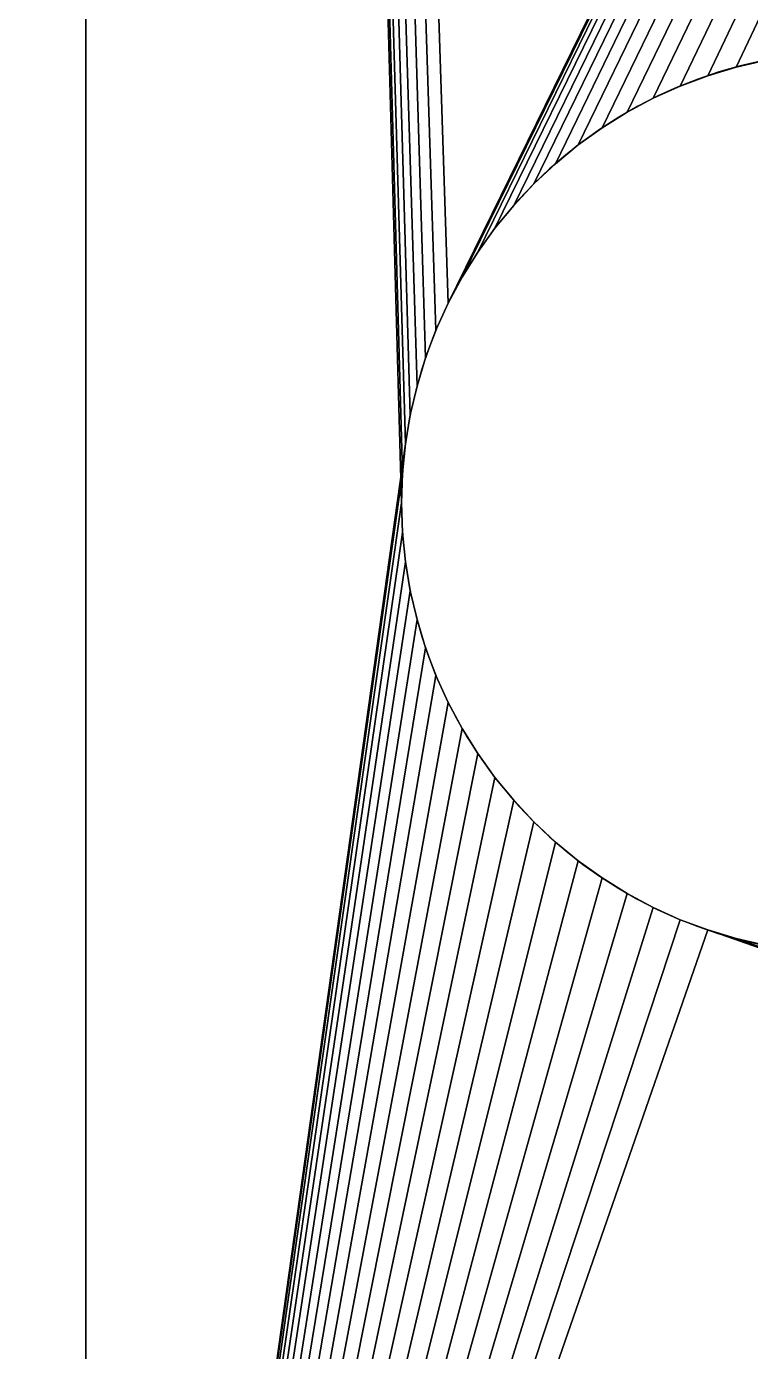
# Model space of a CAD drawing. Extents: x 0 to 614, y 0 to 308.
# Drawn here: x 18.59 to 24.21, y 151.83 to 162.11 of the extents above; entities that cross this region are included whole.
import ezdxf

# ---------------------------------------------------------------- set-up
doc = ezdxf.new("R2010")
doc.units = 0
doc.layers.get('0').update_dxf_attribs({"linetype": 'CONTINUOUS'})

msp = doc.modelspace()

# ---------------------------------------------------------------- linework, layer by layer
for p, q in [((23.875, 161.724), (23.875, 161.724, -3)), ((24.094, 161.791), (24.094, 161.791, -3)), ((23.661, 161.643), (23.661, 161.643, -3)), ((23.452, 161.549), (23.452, 161.549, -3)), ((23.25, 161.441), (23.25, 161.441, -3)), ((23.056, 161.32), (23.056, 161.32, -3)), ((22.869, 161.187), (22.869, 161.187, -3)), ((22.692, 161.041), (22.692, 161.041, -3)), ((22.525, 160.885), (22.525, 160.885, -3)), ((22.369, 160.718), (22.369, 160.718, -3)), ((22.223, 160.541), (22.223, 160.541, -3)), ((22.09, 160.354), (22.09, 160.354, -3)), ((21.969, 160.16), (21.969, 160.16, -3)), ((21.861, 159.958), (21.861, 159.958, -3)), ((21.766, 159.749), (21.766, 159.749, -3)), ((21.686, 159.535), (21.686, 159.535, -3)), ((21.619, 159.316), (21.619, 159.316, -3)), ((21.567, 159.093), (21.567, 159.093, -3)), ((21.53, 158.867), (21.53, 158.867, -3)), ((21.507, 158.639), (21.507, 158.639, -3)), ((21.5, 158.41), (21.5, 158.41, -3)), ((21.507, 158.181), (21.507, 158.181, -3)), ((21.53, 157.953), (21.53, 157.953, -3)), ((21.567, 157.727), (21.567, 157.727, -3)), ((21.619, 157.504), (21.619, 157.504, -3)), ((21.686, 157.285), (21.686, 157.285, -3)), ((21.766, 157.071), (21.766, 157.071, -3)), ((21.861, 156.862), (21.861, 156.862, -3)), ((21.969, 156.66), (21.969, 156.66, -3)), ((22.09, 156.465), (22.09, 156.465, -3)), ((22.223, 156.279), (22.223, 156.279, -3)), ((22.369, 156.102), (22.369, 156.102, -3)), ((22.525, 155.935), (22.525, 155.935, -3)), ((22.692, 155.778), (22.692, 155.778, -3)), ((22.869, 155.633), (22.869, 155.633, -3)), ((23.056, 155.5), (23.056, 155.5, -3)), ((23.25, 155.379), (23.25, 155.379, -3)), ((23.452, 155.271), (23.452, 155.271, -3)), ((23.661, 155.176), (23.661, 155.176, -3)), ((23.875, 155.096), (23.875, 155.096, -3)), ((24.094, 155.029), (24.094, 155.029, -3))]:
    msp.add_line(p, q)
at = {"extrusion": (0, 0, -1)}
for centre in [(-25, 158.41), (-25, 158.41, 3)]:
    msp.add_circle(centre, 3.5, dxfattribs=at)

# ---------------------------------------------------------------- meshes
mesh = msp.add_polyface()
corners = [(0, 308.41, -3), (19.05, 289.36, -3), (0, 0, -3), (63.5, 289.36, -3), (99.771, 286.902, -3), (99.543, 286.88, -3), (99.317, 286.843, -3), (99.094, 286.791, -3), (98.875, 286.724, -3), (98.661, 286.643, -3), (98.452, 286.549, -3), (98.25, 286.441, -3), (98.056, 286.32, -3), (97.869, 286.187, -3), (97.692, 286.041, -3), (97.525, 285.885, -3), (97.369, 285.718, -3), (63.5, 244.91, -3), (97.223, 285.541, -3), (97.09, 285.354, -3), (96.969, 285.16, -3), (96.861, 284.958, -3), (96.766, 284.749, -3), (96.686, 284.535, -3), (96.619, 284.316, -3), (96.567, 284.093, -3), (63.5, 141.193, -3), (63.5, 96.743, -3), (96.53, 283.867, -3), (96.507, 283.639, -3), (96.5, 283.41, -3), (94.343, 215.277, -3), (19.05, 96.743, -3), (19.05, 244.91, -3), (21.861, 159.958, -3), (24.543, 161.88, -3), (24.771, 161.902, -3), (25, 161.91, -3), (25.229, 161.902, -3), (25.457, 161.88, -3), (25.683, 161.843, -3)]
mesh.append_faces([[corners[k] for k in face] for face in [(0, 1, 2), (3, 16, 17), (35, 17, 36), (36, 17, 37), (37, 17, 38), (38, 17, 39), (39, 17, 40)]], dxfattribs={"vtx0": -1, "vtx1": -1})
mesh.append_faces([[corners[k] for k in face] for face in [(17, 25, 26), (27, 30, 31)]], dxfattribs={"vtx0": -1, "vtx1": -1, "vtx2": -1})
mesh.append_faces([[corners[k] for k in face] for face in [(3, 4, 5), (3, 5, 6), (3, 6, 7), (3, 7, 8), (3, 8, 9), (3, 9, 10), (3, 10, 11), (3, 11, 12), (3, 12, 13), (3, 13, 14), (3, 14, 15), (3, 15, 16), (17, 16, 18), (17, 18, 19), (17, 19, 20), (17, 20, 21), (17, 21, 22), (17, 22, 23), (17, 23, 24), (17, 24, 25), (27, 25, 28), (27, 28, 29), (27, 29, 30), (32, 1, 33), (34, 33, 17)]], dxfattribs={"vtx0": -1, "vtx2": -1})
mesh = msp.add_polyface()
corners = [(0, 0), (21.507, 33.181), (0, 308.41), (19.05, 96.743), (22.223, 156.279), (19.05, 141.193), (22.369, 156.102), (22.525, 155.935), (22.692, 155.778), (22.869, 155.633), (23.056, 155.5), (23.25, 155.379), (23.452, 155.271), (23.661, 155.176), (23.875, 155.096), (63.5, 141.193), (24.094, 155.029), (24.317, 154.977), (24.543, 154.94), (24.771, 154.917), (25, 154.91), (22.09, 35.354), (63.5, 96.743), (22.223, 35.541), (22.369, 35.718), (22.525, 35.885), (22.692, 36.041), (22.869, 36.187), (23.056, 36.32), (23.25, 36.441), (23.452, 36.549), (23.661, 36.643), (23.875, 36.724), (24.094, 36.791), (24.317, 36.843), (24.543, 36.88), (24.771, 36.902), (25, 36.91)]
mesh.append_faces([[corners[k] for k in face] for face in [(0, 1, 2), (4, 5, 6), (6, 5, 7), (7, 5, 8), (8, 5, 9), (9, 5, 10), (10, 5, 11), (11, 5, 12), (12, 5, 13), (13, 5, 14), (14, 15, 16), (16, 15, 17), (17, 15, 18), (18, 15, 19), (19, 15, 20), (3, 21, 22)]], dxfattribs={"vtx0": -1, "vtx1": -1})
mesh.append_faces([[corners[k] for k in face] for face in [(2, 1, 3)]], dxfattribs={"vtx0": -1, "vtx1": -1, "vtx2": -1})
mesh.append_faces([[corners[k] for k in face] for face in [(14, 5, 15), (22, 21, 23), (22, 23, 24), (22, 24, 25), (22, 25, 26), (22, 26, 27), (22, 27, 28), (22, 28, 29), (22, 29, 30), (22, 30, 31), (22, 31, 32), (22, 32, 33), (22, 33, 34), (22, 34, 35), (22, 35, 36), (22, 36, 37)]], dxfattribs={"vtx0": -1, "vtx2": -1})
mesh = msp.add_polyface()
corners = [(19.05, 289.36), (0, 308.41), (19.05, 96.743), (19.05, 141.193), (19.05, 244.91), (99.771, 286.902), (63.5, 289.36), (99.543, 286.88), (99.317, 286.843), (99.094, 286.791), (98.875, 286.724), (98.661, 286.643), (98.452, 286.549), (98.25, 286.441), (98.056, 286.32), (97.869, 286.187), (97.692, 286.041), (97.525, 285.885), (97.369, 285.718), (97.223, 285.541), (97.09, 285.354), (96.969, 285.16), (96.861, 284.958), (96.766, 284.749), (96.686, 284.535), (96.619, 284.316), (96.567, 284.093), (96.53, 283.867), (96.507, 283.639), (96.5, 283.41), (94.343, 215.277), (21.861, 159.958), (63.5, 244.91), (24.317, 161.843), (24.543, 161.88), (24.771, 161.902), (25, 161.91), (25.229, 161.902), (25.457, 161.88), (25.683, 161.843), (25.906, 161.791)]
mesh.append_faces([[corners[k] for k in face] for face in [(0, 3, 4), (5, 6, 7), (7, 6, 8), (8, 6, 9), (9, 6, 10), (10, 6, 11), (11, 6, 12), (12, 6, 13), (13, 6, 14), (14, 6, 15), (15, 6, 16), (16, 6, 17), (17, 6, 18), (18, 6, 19), (19, 6, 20), (20, 6, 21), (21, 6, 22), (22, 6, 23), (23, 6, 24), (24, 6, 25), (25, 6, 26), (26, 6, 27), (27, 6, 28), (28, 6, 29), (4, 31, 32)]], dxfattribs={"vtx0": -1, "vtx1": -1})
mesh.append_faces([[corners[k] for k in face] for face in [(0, 1, 2), (29, 6, 30)]], dxfattribs={"vtx0": -1, "vtx1": -1, "vtx2": -1})
mesh.append_faces([[corners[k] for k in face] for face in [(32, 33, 34), (32, 34, 35), (32, 35, 36), (32, 36, 37), (32, 37, 38), (32, 38, 39), (32, 39, 40)]], dxfattribs={"vtx0": -1, "vtx2": -1})
mesh = msp.add_polyface()
corners = [(19.05, 96.743, -3), (0, 0, -3), (19.05, 289.36, -3), (21.969, 35.16, -3), (22.09, 35.354, -3), (63.5, 96.743, -3), (22.223, 35.541, -3), (22.369, 35.718, -3), (22.525, 35.885, -3), (22.692, 36.041, -3), (22.869, 36.187, -3), (23.056, 36.32, -3), (23.25, 36.441, -3), (23.452, 36.549, -3), (23.661, 36.643, -3), (23.875, 36.724, -3), (24.094, 36.791, -3), (24.317, 36.843, -3), (24.543, 36.88, -3), (24.771, 36.902, -3), (25, 36.91, -3), (19.05, 141.193, -3), (23.875, 155.096, -3), (63.5, 141.193, -3), (23.661, 155.176, -3), (23.452, 155.271, -3), (23.25, 155.379, -3), (23.056, 155.5, -3), (22.869, 155.633, -3), (22.692, 155.778, -3), (22.525, 155.935, -3), (22.369, 156.102, -3), (22.223, 156.279, -3), (24.094, 155.029, -3), (24.317, 154.977, -3), (24.543, 154.94, -3), (24.771, 154.917, -3), (25, 154.91, -3)]
mesh.append_faces([[corners[k] for k in face] for face in [(3, 0, 4), (4, 5, 6), (6, 5, 7), (7, 5, 8), (8, 5, 9), (9, 5, 10), (10, 5, 11), (11, 5, 12), (12, 5, 13), (13, 5, 14), (14, 5, 15), (15, 5, 16), (16, 5, 17), (17, 5, 18), (18, 5, 19), (19, 5, 20), (21, 22, 23), (22, 21, 24), (24, 21, 25), (25, 21, 26), (26, 21, 27), (27, 21, 28), (28, 21, 29), (29, 21, 30), (30, 21, 31), (31, 21, 32)]], dxfattribs={"vtx0": -1, "vtx1": -1})
mesh.append_faces([[corners[k] for k in face] for face in [(0, 1, 2)]], dxfattribs={"vtx0": -1, "vtx1": -1, "vtx2": -1})
mesh.append_faces([[corners[k] for k in face] for face in [(4, 0, 5), (23, 22, 33), (23, 33, 34), (23, 34, 35), (23, 35, 36), (23, 36, 37)]], dxfattribs={"vtx0": -1, "vtx2": -1})
mesh = msp.add_polyface()
corners = [(19.05, 289.36), (19.05, 96.743), (19.05, 141.193), (21.5, 158.41), (19.05, 244.91), (21.507, 158.181), (21.53, 157.953), (21.567, 157.727), (21.619, 157.504), (21.686, 157.285), (21.766, 157.071), (21.861, 156.862), (21.969, 156.66), (22.09, 156.465), (22.223, 156.279), (21.861, 159.958), (21.766, 159.749), (21.686, 159.535), (21.619, 159.316), (21.567, 159.093), (21.53, 158.867), (21.507, 158.639), (63.5, 244.91), (21.969, 160.16), (22.09, 160.354), (22.223, 160.541), (22.369, 160.718), (22.525, 160.885), (22.692, 161.041), (22.869, 161.187), (23.056, 161.32), (23.25, 161.441), (23.452, 161.549), (23.661, 161.643), (23.875, 161.724), (24.094, 161.791), (24.317, 161.843)]
mesh.append_faces([[corners[k] for k in face] for face in [(3, 2, 5), (5, 2, 6), (6, 2, 7), (7, 2, 8), (8, 2, 9), (9, 2, 10), (10, 2, 11), (11, 2, 12), (12, 2, 13), (13, 2, 14), (15, 4, 16), (16, 4, 17), (17, 4, 18), (18, 4, 19), (19, 4, 20), (20, 4, 21), (21, 4, 3)]], dxfattribs={"vtx0": -1, "vtx1": -1})
mesh.append_faces([[corners[k] for k in face] for face in [(2, 3, 4)]], dxfattribs={"vtx0": -1, "vtx1": -1, "vtx2": -1})
mesh.append_faces([[corners[k] for k in face] for face in [(0, 1, 2), (22, 15, 23), (22, 23, 24), (22, 24, 25), (22, 25, 26), (22, 26, 27), (22, 27, 28), (22, 28, 29), (22, 29, 30), (22, 30, 31), (22, 31, 32), (22, 32, 33), (22, 33, 34), (22, 34, 35), (22, 35, 36)]], dxfattribs={"vtx0": -1, "vtx2": -1})
mesh = msp.add_polyface()
corners = [(19.05, 96.743, -3), (19.05, 244.91, -3), (19.05, 141.193, -3), (21.53, 158.867, -3), (21.567, 159.093, -3), (21.619, 159.316, -3), (21.686, 159.535, -3), (21.766, 159.749, -3), (21.861, 159.958, -3), (21.507, 158.639, -3), (21.5, 158.41, -3), (63.5, 244.91, -3), (21.969, 160.16, -3), (22.09, 160.354, -3), (22.223, 160.541, -3), (22.369, 160.718, -3), (22.525, 160.885, -3), (22.692, 161.041, -3), (22.869, 161.187, -3), (23.056, 161.32, -3), (23.25, 161.441, -3), (23.452, 161.549, -3), (23.661, 161.643, -3), (23.875, 161.724, -3), (24.094, 161.791, -3), (24.317, 161.843, -3), (22.223, 156.279, -3), (22.09, 156.465, -3), (21.969, 156.66, -3), (21.861, 156.862, -3), (21.766, 157.071, -3), (21.686, 157.285, -3), (21.619, 157.504, -3), (21.567, 157.727, -3), (21.53, 157.953, -3), (21.507, 158.181, -3)]
mesh.append_faces([[corners[k] for k in face] for face in [(0, 1, 2), (3, 1, 4), (4, 1, 5), (5, 1, 6), (6, 1, 7), (7, 1, 8), (8, 11, 12), (12, 11, 13), (13, 11, 14), (14, 11, 15), (15, 11, 16), (16, 11, 17), (17, 11, 18), (18, 11, 19), (19, 11, 20), (20, 11, 21), (21, 11, 22), (22, 11, 23), (23, 11, 24), (24, 11, 25), (26, 2, 27), (27, 2, 28), (28, 2, 29), (29, 2, 30), (30, 2, 31), (31, 2, 32), (32, 2, 33), (33, 2, 34), (34, 2, 35), (35, 2, 10)]], dxfattribs={"vtx0": -1, "vtx1": -1})
mesh.append_faces([[corners[k] for k in face] for face in [(1, 3, 2)]], dxfattribs={"vtx0": -1, "vtx1": -1, "vtx2": -1})
mesh.append_faces([[corners[k] for k in face] for face in [(2, 3, 9), (2, 9, 10)]], dxfattribs={"vtx0": -1, "vtx2": -1})
mesh = msp.add_polyface()
corners = [(94.343, 22.66), (0, 0), (614.186, 0), (138.793, 22.66), (244.929, 22.66), (138.793, 67.11), (169.636, 96.743), (138.793, 170.827), (214.086, 96.743), (214.086, 141.193), (244.929, 215.277), (244.929, 67.11), (289.379, 67.11), (244.929, 170.827), (271.619, 132.504), (271.686, 132.285), (271.766, 132.071), (271.861, 131.862), (271.969, 131.66), (272.09, 131.465), (272.223, 131.279), (272.369, 131.102), (272.525, 130.935), (272.692, 130.778), (272.869, 130.633), (273.056, 130.5), (273.25, 130.379), (273.452, 130.271), (273.661, 130.176), (273.875, 130.096), (274.094, 130.029), (274.317, 129.977), (274.543, 129.94), (274.771, 129.917), (275, 129.91), (275.229, 129.917), (275.457, 129.94), (275.683, 129.977), (275.906, 130.029)]
mesh.append_faces([[corners[k] for k in face] for face in [(3, 4, 5), (6, 4, 8), (8, 4, 9), (12, 13, 11), (14, 12, 15), (15, 12, 16), (16, 12, 17), (17, 12, 18), (18, 12, 19), (19, 12, 20), (20, 12, 21), (21, 12, 22), (22, 12, 23), (23, 12, 24), (24, 12, 25), (25, 12, 26), (26, 12, 27), (27, 12, 28), (28, 12, 29), (29, 12, 30), (30, 12, 31), (31, 12, 32), (32, 12, 33), (33, 12, 34), (34, 12, 35), (35, 12, 36), (36, 12, 37), (37, 12, 38)]], dxfattribs={"vtx0": -1, "vtx1": -1})
mesh.append_faces([[corners[k] for k in face] for face in [(5, 4, 6), (5, 6, 7), (13, 12, 14)]], dxfattribs={"vtx0": -1, "vtx1": -1, "vtx2": -1})
mesh.append_faces([[corners[k] for k in face] for face in [(0, 1, 2), (10, 4, 11)]], dxfattribs={"vtx0": -1, "vtx2": -1})
mesh = msp.add_polyface()
corners = [(244.929, 67.11, -3), (271.507, 133.639, -3), (271.5, 133.41, -3), (271.619, 132.504, -3), (289.379, 67.11, -3), (271.567, 132.727, -3), (271.53, 132.953, -3), (271.507, 133.181, -3), (271.686, 132.285, -3), (271.766, 132.071, -3), (271.861, 131.862, -3), (271.969, 131.66, -3), (272.09, 131.465, -3), (272.223, 131.279, -3), (272.369, 131.102, -3), (272.525, 130.935, -3), (272.692, 130.778, -3), (272.869, 130.633, -3), (273.056, 130.5, -3), (273.25, 130.379, -3), (273.452, 130.271, -3), (273.661, 130.176, -3), (273.875, 130.096, -3), (274.094, 130.029, -3), (274.317, 129.977, -3), (274.543, 129.94, -3), (274.771, 129.917, -3), (275, 129.91, -3), (275.229, 129.917, -3), (275.457, 129.94, -3), (0, 0, -3), (94.343, 22.66, -3), (614.186, 0, -3), (244.929, 22.66, -3), (138.793, 22.66, -3), (169.636, 96.743, -3), (214.086, 96.743, -3), (244.929, 170.827, -3), (94.343, 67.11, -3), (138.793, 170.827, -3), (138.793, 67.11, -3)]
mesh.append_faces([[corners[k] for k in face] for face in [(0, 3, 4), (3, 0, 5), (5, 0, 6), (6, 0, 7), (7, 0, 2), (30, 31, 32), (33, 37, 0), (38, 39, 40)]], dxfattribs={"vtx0": -1, "vtx1": -1})
mesh.append_faces([[corners[k] for k in face] for face in [(33, 34, 35)]], dxfattribs={"vtx0": -1, "vtx1": -1, "vtx2": -1})
mesh.append_faces([[corners[k] for k in face] for face in [(0, 1, 2), (4, 3, 8), (4, 8, 9), (4, 9, 10), (4, 10, 11), (4, 11, 12), (4, 12, 13), (4, 13, 14), (4, 14, 15), (4, 15, 16), (4, 16, 17), (4, 17, 18), (4, 18, 19), (4, 19, 20), (4, 20, 21), (4, 21, 22), (4, 22, 23), (4, 23, 24), (4, 24, 25), (4, 25, 26), (4, 26, 27), (4, 27, 28), (4, 28, 29), (33, 35, 36)]], dxfattribs={"vtx0": -1, "vtx2": -1})
mesh = msp.add_polyface()
corners = [(24.317, 161.843), (24.094, 161.791, -3), (24.317, 161.843, -3), (24.094, 161.791)]
mesh.append_faces([[corners[k] for k in face] for face in [(0, 1, 2), (1, 0, 3)]], dxfattribs={"vtx0": -1})
mesh = msp.add_polyface()
corners = [(23.875, 161.724), (23.661, 161.643, -3), (23.875, 161.724, -3), (23.661, 161.643)]
mesh.append_faces([[corners[k] for k in face] for face in [(0, 1, 2), (1, 0, 3)]], dxfattribs={"vtx0": -1})
mesh = msp.add_polyface()
corners = [(24.094, 161.791), (23.875, 161.724, -3), (24.094, 161.791, -3), (23.875, 161.724)]
mesh.append_faces([[corners[k] for k in face] for face in [(0, 1, 2), (1, 0, 3)]], dxfattribs={"vtx0": -1})
mesh = msp.add_polyface()
corners = [(23.661, 161.643), (23.452, 161.549, -3), (23.661, 161.643, -3), (23.452, 161.549)]
mesh.append_faces([[corners[k] for k in face] for face in [(0, 1, 2), (1, 0, 3)]], dxfattribs={"vtx0": -1})
mesh = msp.add_polyface()
corners = [(23.452, 161.549), (23.25, 161.441, -3), (23.452, 161.549, -3), (23.25, 161.441)]
mesh.append_faces([[corners[k] for k in face] for face in [(0, 1, 2), (1, 0, 3)]], dxfattribs={"vtx0": -1})
mesh = msp.add_polyface()
corners = [(23.25, 161.441), (23.056, 161.32, -3), (23.25, 161.441, -3), (23.056, 161.32)]
mesh.append_faces([[corners[k] for k in face] for face in [(0, 1, 2), (1, 0, 3)]], dxfattribs={"vtx0": -1})
mesh = msp.add_polyface()
corners = [(23.056, 161.32), (22.869, 161.187, -3), (23.056, 161.32, -3), (22.869, 161.187)]
mesh.append_faces([[corners[k] for k in face] for face in [(0, 1, 2), (1, 0, 3)]], dxfattribs={"vtx0": -1})
mesh = msp.add_polyface()
corners = [(22.869, 161.187), (22.692, 161.041, -3), (22.869, 161.187, -3), (22.692, 161.041)]
mesh.append_faces([[corners[k] for k in face] for face in [(0, 1, 2), (1, 0, 3)]], dxfattribs={"vtx0": -1})
mesh = msp.add_polyface()
corners = [(22.692, 161.041), (22.525, 160.885, -3), (22.692, 161.041, -3), (22.525, 160.885)]
mesh.append_faces([[corners[k] for k in face] for face in [(0, 1, 2), (1, 0, 3)]], dxfattribs={"vtx0": -1})
mesh = msp.add_polyface()
corners = [(22.525, 160.885, -3), (22.369, 160.718), (22.369, 160.718, -3), (22.525, 160.885)]
mesh.append_faces([[corners[k] for k in face] for face in [(0, 1, 2), (1, 0, 3)]], dxfattribs={"vtx0": -1})
mesh = msp.add_polyface()
corners = [(22.369, 160.718, -3), (22.223, 160.541), (22.223, 160.541, -3), (22.369, 160.718)]
mesh.append_faces([[corners[k] for k in face] for face in [(0, 1, 2), (1, 0, 3)]], dxfattribs={"vtx0": -1})
mesh = msp.add_polyface()
corners = [(22.223, 160.541, -3), (22.09, 160.354), (22.09, 160.354, -3), (22.223, 160.541)]
mesh.append_faces([[corners[k] for k in face] for face in [(0, 1, 2), (1, 0, 3)]], dxfattribs={"vtx0": -1})
mesh = msp.add_polyface()
corners = [(22.09, 160.354, -3), (21.969, 160.16), (21.969, 160.16, -3), (22.09, 160.354)]
mesh.append_faces([[corners[k] for k in face] for face in [(0, 1, 2), (1, 0, 3)]], dxfattribs={"vtx0": -1})
mesh = msp.add_polyface()
corners = [(21.969, 160.16, -3), (21.861, 159.958), (21.861, 159.958, -3), (21.969, 160.16)]
mesh.append_faces([[corners[k] for k in face] for face in [(0, 1, 2), (1, 0, 3)]], dxfattribs={"vtx0": -1})
mesh = msp.add_polyface()
corners = [(21.861, 159.958, -3), (21.766, 159.749), (21.766, 159.749, -3), (21.861, 159.958)]
mesh.append_faces([[corners[k] for k in face] for face in [(0, 1, 2), (1, 0, 3)]], dxfattribs={"vtx0": -1})
mesh = msp.add_polyface()
corners = [(21.766, 159.749, -3), (21.686, 159.535), (21.686, 159.535, -3), (21.766, 159.749)]
mesh.append_faces([[corners[k] for k in face] for face in [(0, 1, 2), (1, 0, 3)]], dxfattribs={"vtx0": -1})
mesh = msp.add_polyface()
corners = [(21.686, 159.535, -3), (21.619, 159.316), (21.619, 159.316, -3), (21.686, 159.535)]
mesh.append_faces([[corners[k] for k in face] for face in [(0, 1, 2), (1, 0, 3)]], dxfattribs={"vtx0": -1})
mesh = msp.add_polyface()
corners = [(21.619, 159.316, -3), (21.567, 159.093), (21.567, 159.093, -3), (21.619, 159.316)]
mesh.append_faces([[corners[k] for k in face] for face in [(0, 1, 2), (1, 0, 3)]], dxfattribs={"vtx0": -1})
mesh = msp.add_polyface()
corners = [(21.567, 159.093, -3), (21.53, 158.867), (21.53, 158.867, -3), (21.567, 159.093)]
mesh.append_faces([[corners[k] for k in face] for face in [(0, 1, 2), (1, 0, 3)]], dxfattribs={"vtx0": -1})
mesh = msp.add_polyface()
corners = [(21.53, 158.867, -3), (21.507, 158.639), (21.507, 158.639, -3), (21.53, 158.867)]
mesh.append_faces([[corners[k] for k in face] for face in [(0, 1, 2), (1, 0, 3)]], dxfattribs={"vtx0": -1})
mesh = msp.add_polyface()
corners = [(21.507, 158.639, -3), (21.5, 158.41), (21.5, 158.41, -3), (21.507, 158.639)]
mesh.append_faces([[corners[k] for k in face] for face in [(0, 1, 2), (1, 0, 3)]], dxfattribs={"vtx0": -1})
mesh = msp.add_polyface()
corners = [(21.5, 158.41, -3), (21.507, 158.181), (21.507, 158.181, -3), (21.5, 158.41)]
mesh.append_faces([[corners[k] for k in face] for face in [(0, 1, 2), (1, 0, 3)]], dxfattribs={"vtx0": -1})
mesh = msp.add_polyface()
corners = [(21.507, 158.181, -3), (21.53, 157.953), (21.53, 157.953, -3), (21.507, 158.181)]
mesh.append_faces([[corners[k] for k in face] for face in [(0, 1, 2), (1, 0, 3)]], dxfattribs={"vtx0": -1})
mesh = msp.add_polyface()
corners = [(21.53, 157.953, -3), (21.567, 157.727), (21.567, 157.727, -3), (21.53, 157.953)]
mesh.append_faces([[corners[k] for k in face] for face in [(0, 1, 2), (1, 0, 3)]], dxfattribs={"vtx0": -1})
mesh = msp.add_polyface()
corners = [(21.567, 157.727, -3), (21.619, 157.504), (21.619, 157.504, -3), (21.567, 157.727)]
mesh.append_faces([[corners[k] for k in face] for face in [(0, 1, 2), (1, 0, 3)]], dxfattribs={"vtx0": -1})
mesh = msp.add_polyface()
corners = [(21.619, 157.504, -3), (21.686, 157.285), (21.686, 157.285, -3), (21.619, 157.504)]
mesh.append_faces([[corners[k] for k in face] for face in [(0, 1, 2), (1, 0, 3)]], dxfattribs={"vtx0": -1})
mesh = msp.add_polyface()
corners = [(21.686, 157.285, -3), (21.766, 157.071), (21.766, 157.071, -3), (21.686, 157.285)]
mesh.append_faces([[corners[k] for k in face] for face in [(0, 1, 2), (1, 0, 3)]], dxfattribs={"vtx0": -1})
mesh = msp.add_polyface()
corners = [(21.766, 157.071, -3), (21.861, 156.862), (21.861, 156.862, -3), (21.766, 157.071)]
mesh.append_faces([[corners[k] for k in face] for face in [(0, 1, 2), (1, 0, 3)]], dxfattribs={"vtx0": -1})
mesh = msp.add_polyface()
corners = [(21.861, 156.862, -3), (21.969, 156.66), (21.969, 156.66, -3), (21.861, 156.862)]
mesh.append_faces([[corners[k] for k in face] for face in [(0, 1, 2), (1, 0, 3)]], dxfattribs={"vtx0": -1})
mesh = msp.add_polyface()
corners = [(21.969, 156.66, -3), (22.09, 156.465), (22.09, 156.465, -3), (21.969, 156.66)]
mesh.append_faces([[corners[k] for k in face] for face in [(0, 1, 2), (1, 0, 3)]], dxfattribs={"vtx0": -1})
mesh = msp.add_polyface()
corners = [(22.09, 156.465, -3), (22.223, 156.279), (22.223, 156.279, -3), (22.09, 156.465)]
mesh.append_faces([[corners[k] for k in face] for face in [(0, 1, 2), (1, 0, 3)]], dxfattribs={"vtx0": -1})
mesh = msp.add_polyface()
corners = [(22.223, 156.279, -3), (22.369, 156.102), (22.369, 156.102, -3), (22.223, 156.279)]
mesh.append_faces([[corners[k] for k in face] for face in [(0, 1, 2), (1, 0, 3)]], dxfattribs={"vtx0": -1})
mesh = msp.add_polyface()
corners = [(22.369, 156.102, -3), (22.525, 155.935), (22.525, 155.935, -3), (22.369, 156.102)]
mesh.append_faces([[corners[k] for k in face] for face in [(0, 1, 2), (1, 0, 3)]], dxfattribs={"vtx0": -1})
mesh = msp.add_polyface()
corners = [(22.525, 155.935), (22.692, 155.778, -3), (22.525, 155.935, -3), (22.692, 155.778)]
mesh.append_faces([[corners[k] for k in face] for face in [(0, 1, 2), (1, 0, 3)]], dxfattribs={"vtx0": -1})
mesh = msp.add_polyface()
corners = [(22.692, 155.778), (22.869, 155.633, -3), (22.692, 155.778, -3), (22.869, 155.633)]
mesh.append_faces([[corners[k] for k in face] for face in [(0, 1, 2), (1, 0, 3)]], dxfattribs={"vtx0": -1})
mesh = msp.add_polyface()
corners = [(22.869, 155.633), (23.056, 155.5, -3), (22.869, 155.633, -3), (23.056, 155.5)]
mesh.append_faces([[corners[k] for k in face] for face in [(0, 1, 2), (1, 0, 3)]], dxfattribs={"vtx0": -1})
mesh = msp.add_polyface()
corners = [(23.056, 155.5), (23.25, 155.379, -3), (23.056, 155.5, -3), (23.25, 155.379)]
mesh.append_faces([[corners[k] for k in face] for face in [(0, 1, 2), (1, 0, 3)]], dxfattribs={"vtx0": -1})
mesh = msp.add_polyface()
corners = [(23.25, 155.379), (23.452, 155.271, -3), (23.25, 155.379, -3), (23.452, 155.271)]
mesh.append_faces([[corners[k] for k in face] for face in [(0, 1, 2), (1, 0, 3)]], dxfattribs={"vtx0": -1})
mesh = msp.add_polyface()
corners = [(23.452, 155.271), (23.661, 155.176, -3), (23.452, 155.271, -3), (23.661, 155.176)]
mesh.append_faces([[corners[k] for k in face] for face in [(0, 1, 2), (1, 0, 3)]], dxfattribs={"vtx0": -1})
mesh = msp.add_polyface()
corners = [(23.661, 155.176), (23.875, 155.096, -3), (23.661, 155.176, -3), (23.875, 155.096)]
mesh.append_faces([[corners[k] for k in face] for face in [(0, 1, 2), (1, 0, 3)]], dxfattribs={"vtx0": -1})
mesh = msp.add_polyface()
corners = [(23.875, 155.096), (24.094, 155.029, -3), (23.875, 155.096, -3), (24.094, 155.029)]
mesh.append_faces([[corners[k] for k in face] for face in [(0, 1, 2), (1, 0, 3)]], dxfattribs={"vtx0": -1})
mesh = msp.add_polyface()
corners = [(24.094, 155.029), (24.317, 154.977, -3), (24.094, 155.029, -3), (24.317, 154.977)]
mesh.append_faces([[corners[k] for k in face] for face in [(0, 1, 2), (1, 0, 3)]], dxfattribs={"vtx0": -1})

doc.saveas('drawing.dxf')
